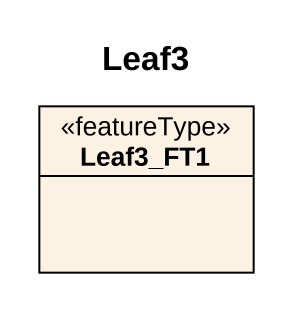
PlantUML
@startuml
title Leaf3
hide circle
hide empty members
class Leaf3_FT1 <<featureType>>
@enduml
